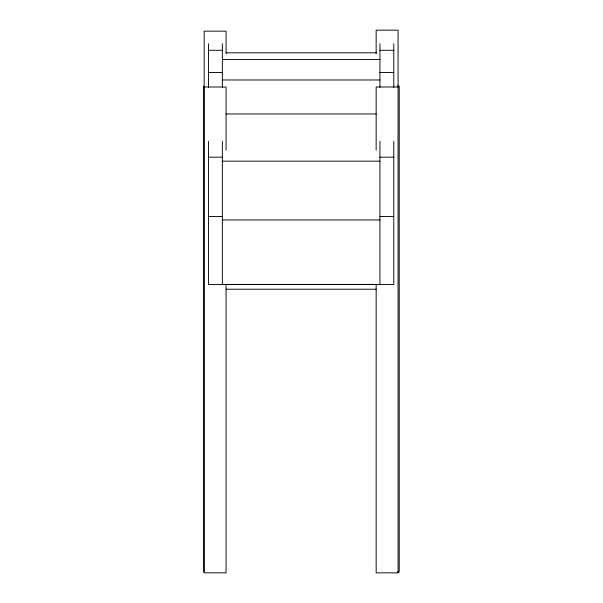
<?xml version="1.0" encoding="UTF-8"?>
<svg xmlns="http://www.w3.org/2000/svg" width="603" height="603" viewBox="0 0 603 603"><rect width="100%" height="100%" fill="white"/><g stroke="black" fill="none" stroke-linecap="round" stroke-linejoin="round"><path stroke-width="0.9" d="M208.532 50.298L222.364 50.298M379.943 50.298L393.782 50.298M226.117 52.8L376.197 52.8M222.364 59.509L379.943 59.509M208.532 72.488L222.364 72.488M379.943 72.488L393.782 72.488M222.364 79.98L379.943 79.98M397.385 86.071L399.216 86.071L399.216 571.923L397.385 571.923M204.168 86.998L226.072 86.998L226.072 150.087M398.063 86.998L376.159 86.998L376.159 150.087M226.117 113.967L376.197 113.967M208.532 157.179L222.364 157.179M379.943 157.179L393.782 157.179M222.364 161.159L379.943 161.159M208.532 216.552L222.364 216.552M379.943 216.552L393.782 216.552M222.364 219.944L379.943 219.944M222.364 284.428L379.943 284.428M226.117 289.214L376.197 289.214M393.782 43.748L393.782 87.284M393.782 141.283L393.782 284.495L208.532 284.495L208.532 141.283M379.943 43.748L379.943 87.329M379.943 141.283L379.943 284.495M376.159 53.69L376.159 30.15L398.063 30.15L398.063 572.85L376.159 572.85L376.159 284.375M226.072 53.742L226.072 31.145L204.168 31.145L204.168 572.85L226.072 572.85L226.072 284.428M222.364 43.748L222.364 87.329M222.364 141.283L222.364 284.495M208.532 43.748L208.532 87.284M203.784 86.071L203.784 571.923"/></g></svg>
